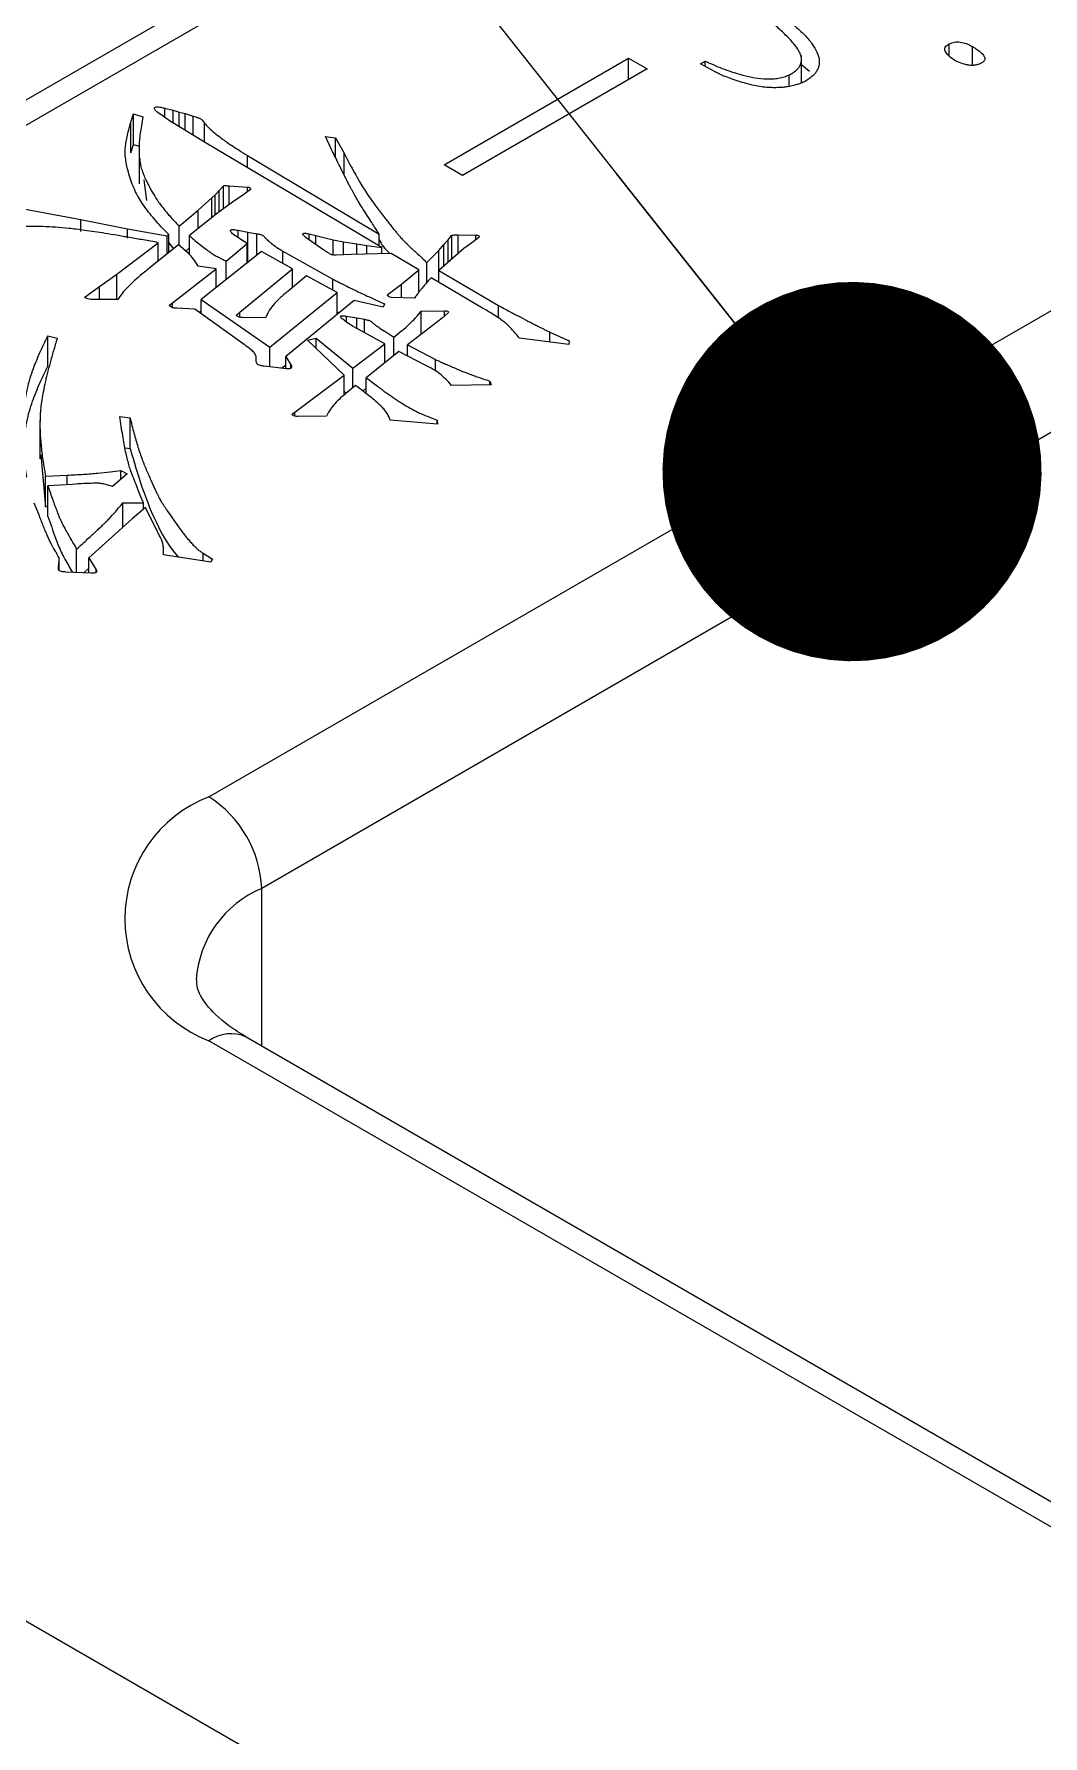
# Model space of a CAD drawing. Header units: millimetres. Extents: x 2 to 292, y 3 to 207.
# Drawn here: x 239.95 to 242.654, y 172.615 to 177.174 of the extents above; entities that cross this region are included whole.
import ezdxf

# ---------------------------------------------------------------- set-up
doc = ezdxf.new("R2010")
doc.units = ezdxf.units.MM
doc.layers.add('图框', color=7, linetype='Continuous')

# ---------------------------------------------------------------- blocks, each defined once
blk = doc.blocks.new('_DOT')
at = {"color": 0, "linetype": 'ByBlock', "lineweight": -2}
blk.add_line((-0.5, 0), (-1, 0), dxfattribs=at)
at = {"color": 0, "linetype": 'ByBlock', "const_width": 0.5}
blk.add_lwpolyline([(-0.25, 0, 1), (0.25, 0, 1)], format="xyb", close=True, dxfattribs=at)

msp = doc.modelspace()

# ---------------------------------------------------------------- linework, layer by layer
at = {"color": 7, "linetype": 'Continuous', "lineweight": 25}
for p, q in [((245.69316028, 180.32462782), (237.69072156, 175.70491828)), ((245.79315157, 180.31472654), (237.79071285, 175.695017)), ((240.41913995, 175.13053502), (245.43959826, 178.02878391)), ((245.5810199, 177.78383475), (240.56056159, 174.88558586)), ((242.40284028, 177.11563254), (242.40284028, 177.14699373)), ((242.46481747, 177.08974062), (242.46481747, 177.14031019)), ((241.04936994, 176.82350758), (241.54349106, 177.10875763)), ((241.54349106, 177.10875763), (241.593041, 177.08015306)), ((241.54349106, 177.05155044), (241.54349106, 177.10875763)), ((241.73623714, 177.09381612), (241.74883706, 177.1010899)), ((241.77505816, 177.07258476), (241.73623714, 177.09381612)), ((241.74883706, 177.08692521), (241.74883706, 177.1010899)), ((242.0066481, 177.04245156), (242.0066481, 177.11602604)), ((242.00664876, 177.09208757), (242.02857089, 177.07423691)), ((241.593041, 177.08015306), (241.09891988, 176.79490301)), ((241.97393217, 177.03624906), (241.97393217, 177.06393508)), ((240.20977324, 176.93723374), (240.21675427, 176.95974309)), ((240.21675427, 176.95974309), (240.2419542, 176.95187954)), ((240.21675427, 176.87808914), (240.21675427, 176.95974309)), ((240.2419542, 176.95187954), (240.23735749, 176.92268582)), ((240.29609999, 176.95384533), (240.28213839, 176.9630847)), ((240.31329762, 176.94116507), (240.29609999, 176.95384533)), ((240.3005266, 176.97507712), (240.32368359, 176.969769)), ((240.3005266, 176.95058139), (240.3005266, 176.97507712)), ((240.32368359, 176.969769), (240.33968872, 176.96446114)), ((240.32368359, 176.93516946), (240.32368359, 176.969769)), ((240.33968872, 176.96446114), (240.35586376, 176.96043142)), ((240.33968872, 176.9256605), (240.33968872, 176.96446114)), ((240.35586376, 176.96043142), (240.37646626, 176.95384571)), ((240.35586376, 176.91577856), (240.35586376, 176.96043142)), ((240.20977324, 176.85557979), (240.20977324, 176.93723374)), ((240.33168629, 176.93054952), (240.31329762, 176.94116507)), ((240.40762569, 176.88415498), (240.33168629, 176.93054952)), ((240.40745565, 176.88425911), (240.40745565, 176.93457985)), ((240.20977324, 176.85557979), (240.21675427, 176.87808914)), ((240.21675427, 176.87808914), (240.23173023, 176.87341587)), ((240.2317301, 176.87472208), (240.2317301, 176.77265428)), ((240.88216608, 176.60214852), (240.40762569, 176.88415498)), ((240.73164816, 176.89880071), (240.75804025, 176.89536018)), ((240.74765349, 176.86420105), (240.73164816, 176.89880071)), ((240.75804025, 176.89536018), (240.78102602, 176.85437177)), ((240.75804025, 176.84314223), (240.75804025, 176.89536018)), ((240.52238669, 176.84837607), (240.87518505, 176.63802593)), ((240.52238669, 176.81595572), (240.52238669, 176.84837607)), ((240.78102602, 176.79692944), (240.78102602, 176.85437177)), ((241.09891988, 176.79490301), (241.04936994, 176.82350758)), ((240.24465647, 176.78340618), (240.25174531, 176.72742316)), ((240.44661883, 176.75411077), (240.45802502, 176.76738154)), ((240.45802502, 176.70519818), (240.45802502, 176.76738154)), ((240.47300974, 176.76679117), (240.52238721, 176.76344952)), ((240.47300974, 176.71620031), (240.47300974, 176.76679117)), ((240.39025842, 176.70172061), (240.42703589, 176.73494448)), ((240.42703589, 176.73494448), (240.43623128, 176.7428076)), ((240.42703589, 176.6816488), (240.42703589, 176.73494448)), ((240.43623128, 176.7428076), (240.44661883, 176.75411077)), ((240.43623128, 176.6889793), (240.43623128, 176.7428076)), ((240.48220322, 176.72295256), (240.4396378, 176.69169394)), ((240.44661883, 176.69682023), (240.44661883, 176.75411077)), ((240.51217049, 176.74418416), (240.48220322, 176.72295256)), ((240.53038965, 176.75745367), (240.51217049, 176.74418416)), ((240.52238721, 176.75162493), (240.52238721, 176.76344952)), ((239.86957507, 176.71567854), (240.07543134, 176.67645872)), ((240.07543134, 176.67645872), (240.20057982, 176.65198294)), ((240.339688, 176.65915956), (240.39025842, 176.70172061)), ((240.4396378, 176.69169394), (240.36727193, 176.6339959)), ((240.39025842, 176.65232368), (240.39025842, 176.70172061)), ((240.20057982, 176.65198294), (240.30750717, 176.63271822)), ((240.20057982, 176.62679276), (240.20057982, 176.65198294)), ((240.30750717, 176.63271822), (240.31210447, 176.63537219)), ((240.30750717, 176.58498853), (240.30750717, 176.63271822)), ((240.31210447, 176.5886673), (240.31210447, 176.63537219)), ((240.339688, 176.60693066), (240.339688, 176.65915956)), ((240.36727193, 176.58293538), (240.36727193, 176.6339959)), ((240.50178596, 176.62534521), (240.48458715, 176.63665009)), ((240.49701837, 176.64795299), (240.52357957, 176.64323539)), ((240.49701837, 176.62847906), (240.49701837, 176.64795299)), ((240.52357957, 176.64323539), (240.54775764, 176.6387138)), ((240.54775764, 176.58147772), (240.54775764, 176.6387138)), ((240.68788965, 176.6386153), (240.70508669, 176.63399552)), ((240.68788965, 176.62200558), (240.68788965, 176.6386153)), ((240.70508669, 176.63399552), (240.75225039, 176.6226922)), ((240.70508669, 176.61003942), (240.70508669, 176.63399552)), ((240.87518505, 176.60629728), (240.87518505, 176.63802593)), ((241.06026852, 176.62278983), (241.0696319, 176.63468423)), ((241.0696319, 176.57003759), (241.0696319, 176.63468423)), ((241.08683012, 176.63537169), (241.13399403, 176.63468404)), ((241.08683012, 176.58546647), (241.08683012, 176.63537169)), ((241.14199646, 176.6286882), (241.12003183, 176.61207642)), ((241.13399403, 176.62263588), (241.13399403, 176.63468404)), ((240.17197436, 176.53049144), (240.2833291, 176.61482866)), ((240.33730473, 176.60883247), (240.25353273, 176.54179556)), ((240.2833291, 176.5656404), (240.2833291, 176.61482866)), ((240.31210539, 176.61436831), (240.32413397, 176.59829283)), ((240.34888378, 176.59959237), (240.33730473, 176.60883247)), ((240.36369682, 176.58691265), (240.34888378, 176.59959237)), ((240.35733581, 176.5923577), (240.36727338, 176.60071984)), ((240.56035744, 176.59153262), (240.39826066, 176.46217762)), ((240.46483635, 176.56568139), (240.52119551, 176.61276426)), ((240.52119551, 176.61276426), (240.50178596, 176.62534521)), ((240.52119551, 176.56028107), (240.52119551, 176.61276426)), ((240.64310777, 176.54513809), (240.56035744, 176.59153262)), ((240.61671594, 176.59222103), (240.75105981, 176.51722162)), ((240.61671594, 176.55993482), (240.61671594, 176.59222103)), ((240.72688142, 176.59487427), (240.6820994, 176.62603423)), ((240.75225039, 176.6226922), (240.7798357, 176.61738332)), ((240.75225039, 176.58146234), (240.75225039, 176.6226922)), ((240.80060784, 176.58298074), (240.76025441, 176.58091631)), ((240.7798357, 176.61738332), (240.81559065, 176.61148655)), ((240.7798357, 176.58191777), (240.7798357, 176.61738332)), ((240.90736654, 176.58622446), (240.80060784, 176.58298074)), ((240.81559065, 176.61148655), (240.84198321, 176.60686623)), ((240.84198321, 176.60686623), (240.88216608, 176.60214852)), ((240.84198321, 176.5842379), (240.84198321, 176.60686623)), ((240.88216608, 176.5854594), (240.88216608, 176.60214852)), ((240.98109237, 176.54248393), (240.90736654, 176.58622446)), ((241.0028871, 176.56174945), (241.03506898, 176.59349795)), ((241.03506898, 176.59349795), (241.04886016, 176.60952023)), ((241.03506898, 176.54041916), (241.03506898, 176.59349795)), ((241.04886016, 176.60952023), (241.06026852, 176.62278983)), ((241.06026852, 176.56201242), (241.06026852, 176.62278983)), ((241.10164408, 176.59890423), (241.07303822, 176.57295491)), ((241.12003183, 176.61207642), (241.10164408, 176.59890423)), ((240.32129959, 176.45352746), (240.43844557, 176.54513733)), ((240.43844557, 176.54513733), (240.39025869, 176.55172346)), ((240.43844557, 176.49424411), (240.43844557, 176.54513733)), ((240.46483635, 176.51530559), (240.46483635, 176.56568139)), ((240.50178544, 176.42895353), (240.64310777, 176.54513809)), ((240.52119498, 176.56200534), (240.52296357, 176.56169056)), ((240.64310777, 176.49487118), (240.64310777, 176.54513809)), ((240.93512037, 176.50395218), (240.98109237, 176.54248393)), ((240.98109237, 176.4805202), (240.98109237, 176.54248393)), ((241.0028871, 176.50737574), (241.0028871, 176.56174945)), ((241.07303822, 176.57295491), (241.035068, 176.54041961)), ((241.035068, 176.54041961), (241.19478012, 176.44684363)), ((241.035068, 176.50836519), (241.035068, 176.54041961)), ((240.08786163, 176.4701386), (240.12583068, 176.49736665)), ((240.12583068, 176.49736665), (240.17197436, 176.53049144)), ((240.17197436, 176.46220765), (240.17197436, 176.53049144)), ((240.68090796, 176.52587215), (240.63153056, 176.4853745)), ((240.64310909, 176.49583278), (240.64380754, 176.4954428)), ((240.76263729, 176.48144294), (240.68090796, 176.52587215)), ((240.75105981, 176.48773665), (240.75105981, 176.51722162)), ((240.89936311, 176.47682335), (240.93512037, 176.50395218)), ((240.93512037, 176.46727171), (240.93512037, 176.50395218)), ((241.15221332, 176.43956957), (241.01429526, 176.52056403)), ((241.03285838, 176.50966274), (241.03506898, 176.511844)), ((240.08786163, 176.4671661), (240.08786163, 176.4701386)), ((240.17520966, 176.46217678), (240.10284392, 176.46286557)), ((240.31448972, 176.44821908), (240.32129959, 176.45352746)), ((240.31448972, 176.44611746), (240.31448972, 176.44821908)), ((240.39826066, 176.46217762), (240.58215118, 176.33478832)), ((240.39826066, 176.42410854), (240.39826066, 176.46217762)), ((240.58215118, 176.33478832), (240.76263729, 176.48144294)), ((240.80861015, 176.4602113), (240.6247195, 176.31021415)), ((240.76263729, 176.42271209), (240.76263729, 176.48144294)), ((240.88557187, 176.44232174), (240.80861015, 176.4602113)), ((240.8891483, 176.45087297), (240.88557187, 176.44232174)), ((240.9707066, 176.46610891), (240.90753763, 176.46817259)), ((241.19478012, 176.41283785), (241.19478012, 176.44684363)), ((240.38106422, 176.43632578), (240.33287746, 176.43898012)), ((240.51097938, 176.34402766), (240.38106422, 176.43632578)), ((240.3929333, 176.42789342), (240.39826132, 176.43205924)), ((240.49480368, 176.4223683), (240.50178544, 176.42895353)), ((240.49480368, 176.41802363), (240.49480368, 176.4223683)), ((240.50178544, 176.41508968), (240.50178544, 176.42895353)), ((240.57074479, 176.41312798), (240.50859624, 176.41440603)), ((240.76263676, 176.4298446), (240.76808108, 176.427153)), ((240.78783794, 176.4177478), (240.81559098, 176.41371823)), ((240.78783794, 176.40212819), (240.78783794, 176.4177478)), ((240.81559098, 176.41371823), (240.83619434, 176.40968774)), ((240.81559098, 176.38469835), (240.81559098, 176.41371823)), ((240.83619434, 176.37348971), (240.83619434, 176.40968774)), ((241.04426319, 176.41302982), (240.9511259, 176.34078352)), ((240.98790429, 176.43101754), (241.05005153, 176.4322959)), ((240.98790429, 176.36931206), (240.98790429, 176.43101754)), ((241.05907609, 176.42571007), (241.04426319, 176.41302982)), ((241.05005153, 176.41798581), (241.05005153, 176.4322959)), ((239.98740251, 176.36555362), (240.01260185, 176.35886978)), ((239.98740251, 176.28389968), (239.98740251, 176.36555362)), ((240.6834614, 176.35336599), (240.7062776, 176.35867377)), ((240.78102741, 176.25988699), (240.6834614, 176.35336599)), ((240.7062776, 176.35867377), (240.80503452, 176.27905499)), ((240.7062776, 176.33150547), (240.7062776, 176.35867377)), ((240.89016825, 176.3441262), (240.80741897, 176.38914421)), ((240.91434645, 176.31245495), (240.91434645, 176.36201584)), ((241.38326873, 176.34215981), (241.25113922, 176.35867365)), ((241.33269877, 176.37528501), (241.38445958, 176.35208813)), ((240.58215118, 176.28202436), (240.58215118, 176.33478832)), ((240.6247195, 176.31021415), (240.63851192, 176.28770438)), ((240.6247195, 176.27733295), (240.6247195, 176.31021415)), ((240.80503452, 176.27905499), (240.89016825, 176.3441262)), ((240.92813966, 176.32358198), (240.84079072, 176.25310544)), ((240.89016825, 176.29294643), (240.89016825, 176.3441262)), ((240.99829085, 176.28701627), (240.92813966, 176.32358198)), ((240.9511259, 176.34078352), (241.0258732, 176.30156453)), ((240.9511259, 176.3116006), (240.9511259, 176.34078352)), ((241.38445958, 176.35208813), (241.38326873, 176.34215981)), ((240.62693379, 176.2770886), (240.5671689, 176.28367458)), ((240.61346049, 176.27857381), (240.62471884, 176.28772274)), ((240.63851192, 176.27819464), (240.63851192, 176.28770438)), ((240.80503452, 176.22676374), (240.80503452, 176.27905499)), ((241.0258732, 176.27103499), (241.0258732, 176.30156453)), ((240.64889691, 176.16100387), (240.78102741, 176.25988699)), ((240.78102728, 176.21675602), (240.78709445, 176.21186437)), ((240.78102741, 176.20622508), (240.78102741, 176.25988699)), ((240.81201522, 176.23256184), (240.78562326, 176.2106424)), ((240.83132006, 176.21749263), (240.84079045, 176.22473106)), ((240.84079072, 176.21009975), (240.84079072, 176.25310544)), ((241.17536979, 176.2339379), (241.0694616, 176.23256229)), ((241.17179349, 176.24386603), (241.17536979, 176.2339379)), ((241.17179349, 176.2338918), (241.17179349, 176.24386603)), ((239.96638059, 176.13837707), (239.96638059, 176.03630926)), ((240.18048697, 176.14930658), (240.20790113, 176.14527603)), ((240.20790113, 176.06362208), (240.20790113, 176.14527603)), ((240.64310869, 176.15628528), (240.64889691, 176.16100387)), ((240.64310869, 176.15331279), (240.64310869, 176.15628528)), ((240.64889691, 176.15063785), (240.64889691, 176.16100387)), ((240.73386205, 176.15028932), (240.65809308, 176.14901104)), ((241.03149243, 176.12846812), (240.90515304, 176.13908367)), ((241.0304705, 176.13967377), (241.03149243, 176.12846812)), ((241.0304705, 176.12855428), (241.0304705, 176.13967377)), ((239.96913396, 176.04659717), (239.98144282, 175.90772751)), ((240.19427268, 176.06562558), (240.20790113, 176.06362208)), ((239.98144282, 175.98938145), (240.03916306, 175.99203603)), ((239.98144282, 175.90772751), (239.98144282, 175.98938145)), ((240.1998977, 175.99596744), (240.16090673, 175.96146575)), ((240.18270008, 176.00471582), (240.1998977, 175.99596744)), ((240.18270008, 175.9807509), (240.18270008, 176.00471582)), ((240.05397623, 175.96756078), (239.98740238, 175.96352992)), ((239.98740238, 175.88187597), (239.98740238, 175.96352992)), ((239.96322418, 175.88725351), (239.95045369, 175.91703692)), ((239.98144282, 175.90772751), (239.98740146, 175.90800192)), ((240.18832049, 175.91772457), (240.24348703, 175.91772487)), ((240.18832049, 175.85234544), (240.18832049, 175.91772457)), ((240.24927695, 175.90514278), (240.2138603, 175.87526167)), ((240.24348703, 175.90025886), (240.24348703, 175.91772487)), ((240.27703026, 175.84941029), (240.24927695, 175.90514278)), ((240.2138603, 175.87526167), (240.09773717, 175.77106956)), ((240.01806329, 175.73577898), (240.01806329, 175.76694335)), ((240.06436305, 175.73121807), (240.06436305, 175.79426774)), ((240.09773717, 175.77106956), (240.1171475, 175.73863265)), ((240.09773717, 175.72957171), (240.09773717, 175.77106956)), ((240.42414265, 175.75917618), (240.2976315, 175.77913053)), ((240.40337031, 175.78296309), (240.42873902, 175.76713861)), ((240.40337031, 175.76245219), (240.40337031, 175.78296309)), ((240.42873902, 175.76713861), (240.42414265, 175.75917618)), ((240.10335442, 175.72929538), (240.03558808, 175.73263692)), ((240.08382976, 175.73025801), (240.09773651, 175.74286283)), ((240.1171475, 175.73187548), (240.1171475, 175.73863265)), ((243.27684879, 172.89531415), (240.51913308, 174.48730955)), ((243.17685698, 172.88541257), (240.41914126, 174.47740797)), ((237.79071259, 174.15784922), (278.60290738, 150.59747066))]:
    msp.add_line(p, q, dxfattribs=at)
at = {"color": 8, "linetype": 'Continuous', "lineweight": 25}
for p, q in [((240.37646626, 176.90319158), (240.37646626, 176.95384571)), ((240.07543134, 176.64488826), (240.07543134, 176.67645872)), ((240.52357957, 176.56218313), (240.52357957, 176.64323539)), ((240.81559065, 176.58343642), (240.81559065, 176.61148655)), ((241.04886016, 176.5522373), (241.04886016, 176.60952023)), ((240.12583068, 176.46264696), (240.12583068, 176.49736665)), ((240.32129959, 176.4411231), (240.32129959, 176.45352746)), ((240.89936311, 176.47122087), (240.89936311, 176.47682335)), ((241.33269877, 176.34848022), (241.33269877, 176.37528501)), ((240.03916306, 175.96666425), (240.03916306, 175.99203603)), ((240.56056159, 174.46339328), (240.56056159, 174.88558586))]:
    msp.add_line(p, q, dxfattribs=at)
at = {"color": 7, "linetype": 'Continuous', "lineweight": 25}
for centre, radius, start, end in [((240.54308303, 174.80397174), 0.3492928, 110.78364255, 249.21658853), ((240.2535206, 174.87161498), 0.30735868, 2.60525599, 57.39480577)]:
    msp.add_arc(centre, radius, start, end, dxfattribs=at)
at = {"color": 8, "linetype": 'Continuous', "lineweight": 25}
for centre, radius, start, end in [((240.67133355, 174.6206444), 0.28716616, 112.68979385, 176.11464448), ((240.47772528, 174.39563111), 0.10059593, 65.69304332, 125.61738519)]:
    msp.add_arc(centre, radius, start, end, dxfattribs=at)
at = {"color": 7, "linetype": 'Continuous', "lineweight": 25}
for points, knots in [([(241.97393242, 177.063935), (241.97720739, 177.06571877), (241.98360879, 177.0692054), (241.99140159, 177.07519913), (241.99787239, 177.08141844), (242.00399298, 177.09023179), (242.00733026, 177.10204888), (242.00631144, 177.11428978), (242.00183715, 177.1246), (241.99644341, 177.13345739), (241.98947996, 177.14343503), (241.97719815, 177.15809094), (241.95874901, 177.17690489), (241.9377807, 177.19583019), (241.91777208, 177.21126232), (241.89946879, 177.2239244), (241.87808947, 177.23755356), (241.85482105, 177.25171646), (241.83173257, 177.26526096), (241.81077453, 177.27701273), (241.79381379, 177.28682329), (241.78326012, 177.29238863), (241.77863368, 177.29482832)], [0, 0, 0, 0, 0.02759259801, 0.05393380549, 0.07938914265, 0.10455673126, 0.15444863153, 0.20539267584, 0.2337018584, 0.26719628529, 0.3051744823, 0.3480302257, 0.4402119427, 0.53491773128, 0.58669137989, 0.64508500517, 0.71021608902, 0.78218092739, 0.85264232011, 0.91226407683, 0.96153903684, 1, 1, 1, 1]), ([(241.90514368, 177.25639525), (241.91975503, 177.24678429), (241.94818607, 177.22808311), (241.97954673, 177.2034715), (242.00120323, 177.18430428), (242.01514417, 177.17105231), (242.02652746, 177.15860209), (242.03836823, 177.143706), (242.04821207, 177.126386), (242.05434989, 177.10964077), (242.05469358, 177.09714689), (242.05362475, 177.08826648), (242.05044797, 177.07960485), (242.04580134, 177.07114812), (242.03909658, 177.06316093), (242.03063566, 177.05569656), (242.02047467, 177.04880002), (242.01250733, 177.04481003), (242.00849707, 177.04280173)], [0, 0, 0, 0, 0.1551765545, 0.3019453796, 0.3703418118, 0.4329593979, 0.4900699511, 0.5411567568, 0.6317145009, 0.7109744847, 0.7475746902, 0.7830823671, 0.8188076802, 0.8547801081, 0.8905364039, 0.9261686072, 0.9628379023, 1, 1, 1, 1]), ([(242.41203502, 177.10590667), (242.40755842, 177.10954845), (242.39911837, 177.11641456), (242.39245854, 177.12595169), (242.39005991, 177.13328741), (242.39151379, 177.13846964), (242.39582983, 177.14322095), (242.40041847, 177.1456903), (242.40284048, 177.14699369)], [0, 0, 0, 0, 0.2883429716, 0.543634669, 0.6594485304, 0.7668750289, 0.8769503441, 1, 1, 1, 1]), ([(242.40284048, 177.14699369), (242.40497275, 177.14807345), (242.40903907, 177.1501326), (242.41630651, 177.15212869), (242.42419337, 177.15270283), (242.43539784, 177.15177358), (242.45008952, 177.14808175), (242.45967058, 177.14302608), (242.46481846, 177.14030968)], [0, 0, 0, 0, 0.1199362761, 0.2287234113, 0.335629669, 0.4520845243, 0.7056064031, 1, 1, 1, 1]), ([(242.46481846, 177.14030968), (242.4674978, 177.1385795), (242.47388692, 177.13445373), (242.48385733, 177.12763154), (242.49290858, 177.11939303), (242.49764296, 177.11184668), (242.49852396, 177.1057502), (242.4960525, 177.10140012), (242.49137562, 177.09732652), (242.48466107, 177.09377935), (242.47676551, 177.09072547), (242.46763441, 177.08935253), (242.45814056, 177.08945245), (242.44516466, 177.09184993), (242.42884411, 177.0969199), (242.41778546, 177.10283227), (242.41203502, 177.10590667)], [0, 0, 0, 0, 0.0677684804, 0.1616002604, 0.260373892, 0.3511316322, 0.3932686003, 0.4362443043, 0.4818846104, 0.5346664768, 0.58881775, 0.6403360375, 0.6910486027, 0.7467659384, 0.8683195853, 1, 1, 1, 1]), ([(241.74883657, 177.10109025), (241.75639945, 177.09765102), (241.77124972, 177.09089784), (241.79455475, 177.08119616), (241.82041814, 177.07195829), (241.84943573, 177.06329142), (241.88096215, 177.05603973), (241.90852123, 177.05308568), (241.93003136, 177.05324255), (241.94555868, 177.05500021), (241.96043935, 177.0586122), (241.96937422, 177.06213686), (241.97393242, 177.063935)], [0, 0, 0, 0, 0.1149111154, 0.2256363159, 0.3427587183, 0.4775865144, 0.6152338784, 0.7465438212, 0.8088839132, 0.8710618337, 0.9342210705, 1, 1, 1, 1]), ([(242.00849707, 177.04280173), (242.00398976, 177.04132382), (241.9938033, 177.03798375), (241.97956745, 177.03427753), (241.96558666, 177.03153117), (241.95260444, 177.03036729), (241.93802442, 177.02976593), (241.92168719, 177.03006575), (241.90374188, 177.03157608), (241.8841951, 177.0344847), (241.86369177, 177.03954056), (241.8423506, 177.04551524), (241.82182314, 177.0522744), (241.80342664, 177.05910341), (241.78794213, 177.06574251), (241.77914298, 177.07041549), (241.77505803, 177.0725849)], [0, 0, 0, 0, 0.0603415774, 0.1363712939, 0.1815163475, 0.2318231891, 0.2887990185, 0.3516161136, 0.4217154759, 0.4996235931, 0.5859011992, 0.6807816637, 0.7757909418, 0.8608499701, 0.9354003114, 1, 1, 1, 1]), ([(240.28213789, 176.96308505), (240.28028748, 176.96459347), (240.27699548, 176.96727704), (240.27380594, 176.97119503), (240.27251234, 176.97446699), (240.27384543, 176.97719114), (240.27796583, 176.97878605), (240.28393622, 176.97855698), (240.29160803, 176.97740586), (240.29726952, 176.97592753), (240.30052696, 176.97507695)], [0, 0, 0, 0, 0.1751858894, 0.3116668357, 0.4093698469, 0.4880852054, 0.5640465461, 0.6605531487, 0.8046930931, 1, 1, 1, 1]), ([(240.37646701, 176.95384538), (240.37885268, 176.95306214), (240.38318375, 176.9516402), (240.38886033, 176.94972789), (240.39292732, 176.94827311), (240.3961834, 176.94737838), (240.39841119, 176.94562183), (240.40106909, 176.94313593), (240.40407088, 176.93926153), (240.40622267, 176.93628547), (240.407456, 176.9345797)], [0, 0, 0, 0, 0.1732791081, 0.3145794041, 0.4141077818, 0.4767690223, 0.5377700672, 0.6471269775, 0.7977458546, 1, 1, 1, 1]), ([(240.31210526, 176.63537184), (240.30519422, 176.64266463), (240.29193582, 176.6566554), (240.27352121, 176.67703669), (240.25790931, 176.69611603), (240.24416745, 176.71418067), (240.23238969, 176.73230233), (240.2222332, 176.75137268), (240.21338984, 176.7718503), (240.20623566, 176.79316579), (240.20029136, 176.81403582), (240.19655554, 176.83339671), (240.19448422, 176.85058422), (240.19461026, 176.86632202), (240.19689903, 176.88187585), (240.1996083, 176.89867903), (240.20422169, 176.9173423), (240.20786325, 176.93038951), (240.20977349, 176.93723365)], [0, 0, 0, 0, 0.07912464998, 0.15179578844, 0.21875656936, 0.27993666482, 0.33954333801, 0.40287316663, 0.46973801308, 0.54031934253, 0.60948504625, 0.67099492174, 0.72567943599, 0.77339617478, 0.8206129477, 0.87420517055, 0.93401220835, 1, 1, 1, 1]), ([(240.23735709, 176.92268609), (240.23625877, 176.91613679), (240.23411403, 176.90334776), (240.23226499, 176.88462567), (240.23155915, 176.86679157), (240.23194794, 176.84986395), (240.23394392, 176.83376908), (240.2366602, 176.81856146), (240.240923, 176.80425023), (240.24821908, 176.7867992), (240.25820926, 176.76677466), (240.27033578, 176.74471562), (240.28273527, 176.72525311), (240.29539272, 176.70828004), (240.30785436, 176.69351476), (240.31908573, 176.6804886), (240.3293094, 176.66913857), (240.33640115, 176.66232009), (240.33968887, 176.65915906)], [0, 0, 0, 0, 0.071679684, 0.1399711895, 0.204239072, 0.2660016863, 0.3243177989, 0.379977707, 0.4324999457, 0.4823716472, 0.5754830381, 0.6594700866, 0.7344630653, 0.8013005711, 0.8606926735, 0.9133723642, 0.9598397115, 1, 1, 1, 1]), ([(240.407456, 176.9345797), (240.41046123, 176.93110072), (240.41724285, 176.92325002), (240.43066808, 176.91186325), (240.44461886, 176.90038905), (240.45695921, 176.89109494), (240.4684742, 176.8827425), (240.48202505, 176.8739008), (240.50045588, 176.86206507), (240.51453267, 176.85327857), (240.52238769, 176.84837559)], [0, 0, 0, 0, 0.10673271881, 0.24085437714, 0.37777010046, 0.49213074488, 0.56258481266, 0.67109552799, 0.81646725294, 1, 1, 1, 1]), ([(240.87518543, 176.63802579), (240.87337003, 176.64077819), (240.86904902, 176.64732948), (240.86149647, 176.65873907), (240.85224151, 176.67338811), (240.84128607, 176.6903683), (240.82998761, 176.70813597), (240.8196352, 176.72519253), (240.81033806, 176.74061783), (240.80368199, 176.75296629), (240.79802001, 176.76312836), (240.79336594, 176.77236549), (240.78767012, 176.78332827), (240.78119622, 176.79606413), (240.77415415, 176.81064853), (240.76585506, 176.82692581), (240.75711403, 176.84500718), (240.75089896, 176.85761691), (240.74765382, 176.86420098)], [0, 0, 0, 0, 0.0371256837, 0.0883665315, 0.1539648906, 0.2336783979, 0.3167781561, 0.3925418803, 0.4615047245, 0.522634151, 0.5555514373, 0.5960608844, 0.6438889888, 0.6998281308, 0.7633684745, 0.8347381434, 0.9137099136, 1, 1, 1, 1]), ([(240.78102657, 176.85437155), (240.78592718, 176.84502701), (240.79517599, 176.82739127), (240.80881445, 176.80255626), (240.82126376, 176.78092343), (240.83251693, 176.76152462), (240.84444966, 176.74292812), (240.8581876, 176.7234199), (240.87405428, 176.70218869), (240.88822871, 176.68363768), (240.90010385, 176.66885804), (240.9082735, 176.65863456), (240.91552528, 176.64954004), (240.92195091, 176.64166321), (240.92775673, 176.63499862), (240.93235604, 176.62938174), (240.93621934, 176.62493892), (240.9397595, 176.62137635), (240.94332954, 176.61775105), (240.94802103, 176.61334635), (240.95372246, 176.60762891), (240.96084446, 176.60074916), (240.96969586, 176.59276936), (240.97966443, 176.58350926), (240.99062352, 176.57292552), (240.99865675, 176.56560476), (241.00288731, 176.56174941)], [0, 0, 0, 0, 0.0913381898, 0.1723804611, 0.243721595, 0.304595203, 0.3637545986, 0.4292124971, 0.5015787825, 0.5800697723, 0.6188831581, 0.6539928896, 0.6853989798, 0.7125464511, 0.7354393002, 0.7551807918, 0.7706714915, 0.7819254559, 0.7935974374, 0.8096832335, 0.830290947, 0.8553132964, 0.8846530008, 0.9189313424, 0.9573065299, 1, 1, 1, 1]), ([(240.45802595, 176.76738109), (240.45950276, 176.76747235), (240.46451995, 176.76778241), (240.46949734, 176.76720135), (240.47300963, 176.76679132)], [0, 0, 0, 0, 0.2943511883, 1, 1, 1, 1]), ([(240.52238769, 176.76344932), (240.52351521, 176.76349662), (240.52615359, 176.76360732), (240.52897857, 176.76174886), (240.53093896, 176.75965877), (240.53056454, 176.75815361), (240.53039035, 176.75745336)], [0, 0, 0, 0, 0.2120836635, 0.4962741987, 0.7656504811, 1, 1, 1, 1]), ([(240.28332977, 176.61482833), (240.2700622, 176.61727798), (240.24448122, 176.6220011), (240.20729221, 176.62842365), (240.17306706, 176.63436783), (240.14165147, 176.63945706), (240.11320384, 176.64395295), (240.08751668, 176.64756055), (240.0647071, 176.65053989), (240.03848256, 176.65354068), (240.0085165, 176.65611248), (239.97464612, 176.65809018), (239.94290161, 176.65854595), (239.91756189, 176.65805743), (239.89752615, 176.65651945), (239.88181914, 176.65428807), (239.86517811, 176.65111589), (239.84763843, 176.64704365), (239.82905593, 176.64214403), (239.80984718, 176.63593303), (239.78934962, 176.62912811), (239.7756629, 176.62403833), (239.76860605, 176.62141405)], [0, 0, 0, 0, 0.0775518776, 0.1495263779, 0.2161134198, 0.2765335656, 0.3311868064, 0.3803134394, 0.4237048191, 0.4613836943, 0.5291332544, 0.5923020043, 0.6507822196, 0.7058232383, 0.7332619899, 0.7631530737, 0.7957295756, 0.8307607435, 0.8683679984, 0.9093742167, 0.9532734898, 1, 1, 1, 1]), ([(240.36727247, 176.63399572), (240.3719968, 176.62953428), (240.38152004, 176.62054095), (240.39712555, 176.6081522), (240.41143456, 176.59725811), (240.42307823, 176.58871476), (240.43157049, 176.58279829), (240.43773234, 176.57937172), (240.4429195, 176.57709022), (240.44831354, 176.57429619), (240.45576495, 176.57033671), (240.46159208, 176.56734629), (240.46483671, 176.56568118)], [0, 0, 0, 0, 0.1761633729, 0.3551081736, 0.5158909982, 0.6369574899, 0.7215182162, 0.7746376455, 0.8029205263, 0.8483162638, 0.9155402763, 1, 1, 1, 1]), ([(240.48458794, 176.63664967), (240.48311106, 176.63804017), (240.48046443, 176.640532), (240.4777512, 176.64399991), (240.47632361, 176.6466543), (240.47686638, 176.64888722), (240.48005964, 176.6500856), (240.48449656, 176.65010358), (240.49023012, 176.64926122), (240.49453188, 176.64843242), (240.49701759, 176.64795351)], [0, 0, 0, 0, 0.1936517851, 0.347031355, 0.4509184624, 0.5227079933, 0.5951281911, 0.6888920891, 0.8202308118, 1, 1, 1, 1]), ([(240.5477578, 176.63871385), (240.55115721, 176.63813332), (240.55674004, 176.63717993), (240.56396453, 176.63463274), (240.56763583, 176.63009159), (240.57302781, 176.62432255), (240.58141915, 176.61639396), (240.5931238, 176.60779553), (240.60487011, 176.59930742), (240.61314616, 176.59435663), (240.61671682, 176.59222064)], [0, 0, 0, 0, 0.0984815543, 0.1617358987, 0.2259216454, 0.3328542174, 0.4790410413, 0.669947392, 0.8576006437, 1, 1, 1, 1]), ([(240.68210018, 176.62603388), (240.68022579, 176.62745429), (240.67694517, 176.62994031), (240.67332089, 176.63347936), (240.670898, 176.63615988), (240.67063085, 176.6383625), (240.67240911, 176.64006021), (240.67653111, 176.64013307), (240.68167712, 176.63987508), (240.68562688, 176.63907427), (240.68788933, 176.63861555)], [0, 0, 0, 0, 0.2146951126, 0.3757647946, 0.4959774778, 0.5749009708, 0.631813511, 0.7122999973, 0.8352029084, 1, 1, 1, 1]), ([(241.06963283, 176.63468378), (241.07144003, 176.63499082), (241.07702804, 176.6359402), (241.0828744, 176.6356012), (241.08683001, 176.63537184)], [0, 0, 0, 0, 0.32340591, 1, 1, 1, 1]), ([(241.13399458, 176.63468378), (241.1356092, 176.63480663), (241.13855138, 176.63503048), (241.14244176, 176.63358375), (241.14340377, 176.63107499), (241.14248996, 176.62952408), (241.14199723, 176.62868783)], [0, 0, 0, 0, 0.27858322185, 0.50763562901, 0.73451687429, 1, 1, 1, 1]), ([(240.39025881, 176.55172339), (240.38647018, 176.55826834), (240.37941508, 176.5704562), (240.36867118, 176.58170474), (240.36369682, 176.58691275)], [0, 0, 0, 0, 0.5370056764, 1, 1, 1, 1]), ([(240.76025373, 176.5809168), (240.75762484, 176.5809465), (240.75308206, 176.58099782), (240.74753413, 176.58221275), (240.74378079, 176.58432267), (240.73941139, 176.58677676), (240.73384381, 176.5905688), (240.72940247, 176.5933153), (240.72688098, 176.59487459)], [0, 0, 0, 0, 0.1828567011, 0.3159807452, 0.4001757833, 0.5457906195, 0.7421303632, 1, 1, 1, 1]), ([(240.87518577, 176.62248421), (240.87866749, 176.61622841), (240.88575628, 176.60349156), (240.89754279, 176.59197075), (240.90354026, 176.58610847)], [0, 0, 0, 0, 0.49115731692, 1, 1, 1, 1]), ([(240.25353266, 176.54179566), (240.24412543, 176.5341558), (240.22649302, 176.51983607), (240.20403439, 176.49883576), (240.18675683, 176.48000811), (240.17882534, 176.46776137), (240.17520884, 176.46217728)], [0, 0, 0, 0, 0.3059560986, 0.5734676901, 0.8055158905, 1, 1, 1, 1]), ([(240.7510592, 176.51722209), (240.75463298, 176.51535336), (240.76237776, 176.51130363), (240.77487813, 176.50481507), (240.78943685, 176.49770137), (240.8055693, 176.48962464), (240.82402472, 176.48110587), (240.844035, 176.4716043), (240.8660639, 176.46153356), (240.88126378, 176.45451418), (240.8891475, 176.45087343)], [0, 0, 0, 0, 0.080499733, 0.1744519291, 0.2806158777, 0.3989073227, 0.5309080709, 0.6750424821, 0.8314541886, 1, 1, 1, 1]), ([(241.01429535, 176.52056409), (241.01098575, 176.51689971), (241.00474242, 176.50998708), (240.99620715, 176.5001622), (240.98908259, 176.49152022), (240.98314509, 176.4840956), (240.97807433, 176.47796294), (240.97459629, 176.47294584), (240.97197182, 176.46918166), (240.97107301, 176.46699917), (240.97070644, 176.46610905)], [0, 0, 0, 0, 0.2063925569, 0.3893462778, 0.5489087758, 0.6843439672, 0.7978342762, 0.8880881486, 0.9543568048, 1, 1, 1, 1]), ([(240.10284444, 176.46286534), (240.0998796, 176.46311248), (240.09476969, 176.46353843), (240.08960589, 176.46578069), (240.08633244, 176.46817563), (240.08742296, 176.46957667), (240.08786076, 176.47013912)], [0, 0, 0, 0, 0.3873092205, 0.6675266571, 0.866527457, 1, 1, 1, 1]), ([(240.3328781, 176.43897982), (240.32896069, 176.43936111), (240.32244046, 176.43999572), (240.3159824, 176.44299635), (240.31300301, 176.4460073), (240.3140705, 176.44759643), (240.31448903, 176.44821949)], [0, 0, 0, 0, 0.4172040694, 0.6944025004, 0.8801827737, 1, 1, 1, 1]), ([(240.63153024, 176.48537473), (240.62389863, 176.47905841), (240.60928735, 176.46696536), (240.59144991, 176.44849238), (240.57844329, 176.43067289), (240.57323589, 176.41880651), (240.57074414, 176.41312842)], [0, 0, 0, 0, 0.28545530434, 0.54652505794, 0.78301120909, 1, 1, 1, 1]), ([(240.90753657, 176.46817323), (240.9054838, 176.46859817), (240.90172437, 176.4693764), (240.8982255, 176.47184291), (240.89658153, 176.47469723), (240.89845588, 176.47612947), (240.89936365, 176.47682313)], [0, 0, 0, 0, 0.3116815326, 0.5708120911, 0.7921387454, 1, 1, 1, 1]), ([(241.19478067, 176.44684337), (241.19828958, 176.44487148), (241.20686277, 176.44005364), (241.22243504, 176.4316726), (241.24326125, 176.42096942), (241.2630153, 176.4105452), (241.27991982, 176.40175799), (241.29189967, 176.39570719), (241.30216803, 176.39029013), (241.31109964, 176.38574927), (241.31855142, 176.38198557), (241.32468234, 176.37911584), (241.32910278, 176.37686858), (241.33166941, 176.37573837), (241.33269871, 176.37528511)], [0, 0, 0, 0, 0.0792070005, 0.1935238574, 0.3443280964, 0.5302074388, 0.6264219654, 0.7122670553, 0.7876691748, 0.8514050428, 0.9047776889, 0.9477982979, 0.9790655258, 1, 1, 1, 1]), ([(240.50859589, 176.41440625), (240.50587846, 176.41451762), (240.50091445, 176.41472106), (240.49564891, 176.41703531), (240.4923782, 176.41995821), (240.49404914, 176.42161812), (240.49480409, 176.42236808)], [0, 0, 0, 0, 0.33360864858, 0.60941368236, 0.82352874607, 1, 1, 1, 1]), ([(240.8074183, 176.38914461), (240.80249777, 176.39212274), (240.79184332, 176.3985713), (240.78040242, 176.40769733), (240.77239667, 176.41355055), (240.77070004, 176.41863688), (240.77969129, 176.41922306), (240.7845934, 176.41833555), (240.78783734, 176.41774825)], [0, 0, 0, 0, 0.2726936476, 0.5904658621, 0.7263222127, 0.7934526334, 0.8633186033, 1, 1, 1, 1]), ([(240.83619379, 176.40968812), (240.83911601, 176.40891529), (240.84340023, 176.40778225), (240.84987735, 176.40699714), (240.85410041, 176.40356309), (240.85896497, 176.39924835), (240.86690452, 176.39297537), (240.87830949, 176.38514331), (240.89480062, 176.37458296), (240.90731326, 176.36653795), (240.91434734, 176.36201538)], [0, 0, 0, 0, 0.0841189377, 0.1233251105, 0.1651119267, 0.2649703807, 0.3600027316, 0.5130330548, 0.7262478543, 1, 1, 1, 1]), ([(240.91434734, 176.36201538), (240.92180836, 176.36769279), (240.93646573, 176.37884621), (240.95567889, 176.39623846), (240.97318234, 176.41344216), (240.98304003, 176.42521132), (240.98790362, 176.43101798)], [0, 0, 0, 0, 0.2632271683, 0.5171164671, 0.761754909, 1, 1, 1, 1]), ([(241.05005187, 176.43229581), (241.05198402, 176.43224711), (241.05540727, 176.43216082), (241.06004855, 176.43098444), (241.06156745, 176.42820001), (241.05999419, 176.42662763), (241.05907614, 176.42571009)], [0, 0, 0, 0, 0.300813773, 0.5329599962, 0.7274655252, 1, 1, 1, 1]), ([(241.25113977, 176.35867338), (241.24798175, 176.36279038), (241.24198634, 176.3706064), (241.23226322, 176.38140523), (241.22342534, 176.39103293), (241.21391052, 176.39966299), (241.20261363, 176.40819887), (241.18858728, 176.41749992), (241.17177966, 176.42830949), (241.15903651, 176.43564298), (241.15221338, 176.43956959)], [0, 0, 0, 0, 0.1352398748, 0.2567488244, 0.3655598353, 0.4625022592, 0.5636996201, 0.6879841126, 0.832935526, 1, 1, 1, 1]), ([(239.93087258, 175.98672773), (239.92887667, 176.0018928), (239.92501263, 176.03125214), (239.92142078, 176.07382763), (239.92085282, 176.11343254), (239.92208715, 176.15008433), (239.92544291, 176.18402254), (239.93078491, 176.21538829), (239.93733306, 176.24441503), (239.94905336, 176.27924741), (239.96519416, 176.31949325), (239.98018017, 176.35057545), (239.98740194, 176.36555398)], [0, 0, 0, 0, 0.1191746202, 0.2307203239, 0.3339370348, 0.4294683612, 0.5179378814, 0.6002254439, 0.6764039787, 0.7472033221, 0.8781771388, 1, 1, 1, 1]), ([(240.01260178, 176.35886996), (240.00914275, 176.34753864), (240.0024514, 176.32561871), (239.99363434, 176.29379231), (239.98603389, 176.26416235), (239.97915472, 176.23683589), (239.97430478, 176.21164748), (239.97053515, 176.18871028), (239.96782693, 176.16793616), (239.96634208, 176.14279456), (239.9661773, 176.11167742), (239.96894746, 176.07309565), (239.9738373, 176.03202097), (239.97885498, 176.00388894), (239.98144252, 175.98938168)], [0, 0, 0, 0, 0.09287387788, 0.17966022088, 0.26015177632, 0.33465759086, 0.40253332031, 0.46469327654, 0.52063823738, 0.57065819681, 0.6677207121, 0.77173488583, 0.88228714031, 1, 1, 1, 1]), ([(240.56716849, 176.28367482), (240.56373766, 176.2842568), (240.55816702, 176.28520175), (240.55114423, 176.28719617), (240.54763458, 176.29022893), (240.54627604, 176.29411735), (240.54563116, 176.29939684), (240.54644061, 176.3062945), (240.54489275, 176.31455244), (240.53779076, 176.32340127), (240.52586468, 176.3330785), (240.5163764, 176.34005782), (240.51097966, 176.34402752)], [0, 0, 0, 0, 0.08506584617, 0.13812129918, 0.18065422227, 0.22926099863, 0.29940809241, 0.39760297049, 0.51288210116, 0.63580151302, 0.79285112783, 1, 1, 1, 1]), ([(239.92838778, 176.11917723), (239.92925398, 176.1242865), (239.93198624, 176.13905949), (239.93733306, 176.16276095), (239.94905336, 176.19759332), (239.96519416, 176.23783917), (239.98018017, 176.26892137), (239.98740194, 176.2838999)], [0.55999920819, 0.55999920819, 0.55999920819, 0.55999920819, 0.60022544388, 0.67640397872, 0.74720332212, 0.87817713876, 1, 1, 1, 1]), ([(240.63851127, 176.28770489), (240.63949125, 176.28596482), (240.64112419, 176.28306535), (240.64061001, 176.27849213), (240.63410898, 176.27642682), (240.62961188, 176.27684186), (240.62693297, 176.2770891)], [0, 0, 0, 0, 0.32651193, 0.5440672529, 0.7284012699, 1, 1, 1, 1]), ([(241.06946256, 176.23256178), (241.06427001, 176.23830754), (241.05467132, 176.24892885), (241.03876137, 176.26354873), (241.0202205, 176.27614961), (241.00579915, 176.28329583), (240.99829004, 176.28701683)], [0, 0, 0, 0, 0.2825047924, 0.522223846, 0.7512248409, 1, 1, 1, 1]), ([(241.02587365, 176.30156439), (241.02792786, 176.30072099), (241.03301684, 176.2986316), (241.04183949, 176.2945774), (241.05394823, 176.28946982), (241.06799102, 176.28335021), (241.08237478, 176.27710055), (241.09536493, 176.2714653), (241.10643534, 176.26705186), (241.11617912, 176.26338047), (241.1263601, 176.25969669), (241.13872365, 176.25529692), (241.15422636, 176.24989794), (241.16560372, 176.2459913), (241.17179433, 176.24386563)], [0, 0, 0, 0, 0.0427071629, 0.1058004854, 0.1910088236, 0.2967976871, 0.4039331271, 0.4960674171, 0.5720978171, 0.6318482311, 0.6932175285, 0.7756900133, 0.8779490641, 1, 1, 1, 1]), ([(240.9051528, 176.1390839), (240.9038636, 176.14260985), (240.90129807, 176.14962651), (240.89513985, 176.15979057), (240.88765525, 176.16971082), (240.87800476, 176.17969588), (240.86575971, 176.19045964), (240.85074731, 176.20284095), (240.83243443, 176.21706677), (240.8191288, 176.22716385), (240.81201556, 176.23256178)], [0, 0, 0, 0, 0.0991690121, 0.1973474649, 0.2959481214, 0.3969321206, 0.5118379095, 0.6505423446, 0.8131789475, 1, 1, 1, 1]), ([(240.84079105, 176.25310529), (240.84607328, 176.24907698), (240.85600061, 176.24150623), (240.86987217, 176.23085748), (240.88219755, 176.22183603), (240.89607631, 176.21165244), (240.91287635, 176.19998765), (240.93295976, 176.18661421), (240.95277456, 176.17424908), (240.96968633, 176.16501956), (240.98434146, 176.15830842), (240.99723965, 176.15254455), (241.01299098, 176.14632548), (241.02438615, 176.14198916), (241.03047092, 176.13967367)], [0, 0, 0, 0, 0.0954806209, 0.1794449497, 0.2517822139, 0.3126084901, 0.4243144599, 0.5384245903, 0.6470646757, 0.7425774152, 0.7918958358, 0.8510929684, 0.9204870437, 1, 1, 1, 1]), ([(240.78562384, 176.21064215), (240.77950978, 176.20548844), (240.76767976, 176.19551657), (240.75304992, 176.18015289), (240.74153099, 176.16520277), (240.73635701, 176.15514131), (240.73386201, 176.15028945)], [0, 0, 0, 0, 0.2766610821, 0.5353081696, 0.7759156559, 1, 1, 1, 1]), ([(240.24348678, 175.91772513), (240.24126201, 175.92319534), (240.23658882, 175.93468565), (240.22946307, 175.95281558), (240.22166005, 175.97267486), (240.21447256, 175.99053044), (240.20855182, 176.00657422), (240.20417554, 176.0208994), (240.20004063, 176.03730025), (240.19565478, 176.05573216), (240.19192408, 176.07623301), (240.18799059, 176.09874137), (240.18400959, 176.1233102), (240.181695, 176.14039251), (240.18048719, 176.14930651)], [0, 0, 0, 0, 0.0717879791, 0.1507923597, 0.2375153156, 0.3319568656, 0.3849926249, 0.4470704622, 0.517756443, 0.5967319846, 0.6847485612, 0.7810913474, 0.8857676634, 1, 1, 1, 1]), ([(240.20790053, 176.14527644), (240.21121941, 176.13177007), (240.21760092, 176.10580014), (240.22818612, 176.06846957), (240.2399064, 176.03441823), (240.25044815, 176.0081869), (240.25906734, 175.98910749), (240.264311, 175.97630717), (240.26967397, 175.96483527), (240.27451838, 175.95455976), (240.27857235, 175.94547422), (240.28271766, 175.9377004), (240.28569095, 175.93107128), (240.28917472, 175.92540267), (240.29227678, 175.91970615), (240.29659909, 175.91342155), (240.3011476, 175.90599033), (240.30699393, 175.89755386), (240.31326922, 175.88796213), (240.3208906, 175.87740202), (240.32903665, 175.86570495), (240.33794088, 175.85335016), (240.3470748, 175.8409967), (240.35584451, 175.829344), (240.36451853, 175.81886611), (240.37280978, 175.80950544), (240.38088958, 175.80129795), (240.38844575, 175.79414309), (240.39571515, 175.78803836), (240.40093411, 175.78457829), (240.40336954, 175.78296364)], [0, 0, 0, 0, 0.10694695714, 0.20563667688, 0.29651580496, 0.37907396058, 0.41670349841, 0.45109344436, 0.48218431171, 0.50985009815, 0.53458712904, 0.55572242627, 0.57361137811, 0.58823269638, 0.60285401465, 0.62041162645, 0.64121654143, 0.66463827495, 0.69163778345, 0.72159375985, 0.75431626352, 0.7904757307, 0.82649808081, 0.85962141402, 0.89006895247, 0.91752646152, 0.94202764101, 0.96405568009, 0.98322654131, 1, 1, 1, 1]), ([(240.65809223, 176.14901163), (240.65512738, 176.14925877), (240.65001747, 176.14968471), (240.64485367, 176.15192698), (240.64158023, 176.15432192), (240.64267075, 176.15572295), (240.64310854, 176.1562854)], [0, 0, 0, 0, 0.3873092205, 0.6675266571, 0.866527457, 1, 1, 1, 1]), ([(240.20790113, 176.06362208), (240.22856718, 175.99324059), (240.25735637, 175.89519443), (240.31322826, 175.79928141), (240.33686871, 175.77367186), (240.33765797, 175.77281686)], [0, 0, 0, 0, 0.71091226857, 0.99034851822, 1, 1, 1, 1]), ([(240.03916377, 175.99203562), (240.0538171, 175.99283363), (240.08135364, 175.99433326), (240.11993393, 175.99724537), (240.15319433, 176.00058895), (240.17341275, 176.00341661), (240.18270069, 176.00471559)], [0, 0, 0, 0, 0.3037267311, 0.5707632086, 0.802817174, 1, 1, 1, 1]), ([(239.98740194, 175.96353028), (239.98974984, 175.956947), (239.9941987, 175.9444728), (240.00020013, 175.92671191), (240.00602367, 175.91096195), (240.0113779, 175.89719198), (240.01566401, 175.88532367), (240.01974036, 175.87553014), (240.0233181, 175.86773905), (240.02748004, 175.8594084), (240.03335739, 175.84867604), (240.04163364, 175.83368991), (240.0522873, 175.81516288), (240.06010339, 175.80163885), (240.06436361, 175.79426749)], [0, 0, 0, 0, 0.1150749809, 0.2180476334, 0.3098055024, 0.3907900986, 0.4596673471, 0.5173564049, 0.5632113271, 0.5976545198, 0.6657876241, 0.7559087747, 0.8669563997, 1, 1, 1, 1]), ([(240.16090623, 175.9614661), (240.15704364, 175.96263674), (240.14866793, 175.96517518), (240.13710288, 175.96887302), (240.12281245, 175.9708208), (240.10547055, 175.97034811), (240.08182922, 175.96974677), (240.06401204, 175.96834809), (240.05397719, 175.96756034)], [0, 0, 0, 0, 0.1185392581, 0.2570427665, 0.3568163485, 0.5124286805, 0.72539404, 1, 1, 1, 1]), ([(240.06436361, 175.79426749), (240.0696008, 175.79897989), (240.07959096, 175.80796901), (240.09359749, 175.82087969), (240.10657472, 175.8323289), (240.11744086, 175.84269818), (240.12737779, 175.8516386), (240.13534409, 175.85944441), (240.14211341, 175.8659064), (240.14932623, 175.87294302), (240.15717323, 175.88166365), (240.16706748, 175.89256785), (240.17745008, 175.90475948), (240.18458207, 175.91326686), (240.18831957, 175.91772513)], [0, 0, 0, 0, 0.117589838, 0.2243074028, 0.3199418781, 0.4049212053, 0.4788124564, 0.5430128672, 0.595175701, 0.6374278733, 0.7147023209, 0.8014956122, 0.8959743414, 1, 1, 1, 1]), ([(240.01839093, 175.73588067), (240.01780749, 175.73662348), (240.0163684, 175.73845566), (240.01616742, 175.74205034), (240.01580877, 175.74672539), (240.016733, 175.75219957), (240.01741237, 175.75769603), (240.01759819, 175.76242463), (240.01812136, 175.76598498), (240.01802617, 175.76904461), (240.01629296, 175.77274326), (240.01331634, 175.77838856), (240.0088247, 175.78663968), (240.00363495, 175.79516248), (239.9988326, 175.80363496), (239.9948787, 175.81169583), (239.99011943, 175.82105649), (239.9855385, 175.83180962), (239.98040323, 175.84379716), (239.97487649, 175.85708991), (239.96919258, 175.87171733), (239.9652631, 175.88194553), (239.96322372, 175.8872539)], [0, 0, 0, 0, 0.01558039371, 0.03843008978, 0.06808588998, 0.10601980974, 0.1439537295, 0.17425992444, 0.19700488492, 0.21278828906, 0.23283643417, 0.27035899105, 0.3266198429, 0.39923402491, 0.4443197392, 0.49821802344, 0.56052043909, 0.63212470033, 0.71137885651, 0.79828722845, 0.89531234343, 1, 1, 1, 1]), ([(239.98740238, 175.88187597), (239.99428838, 175.86242439), (240.00562952, 175.83038794), (240.02224209, 175.78580779), (240.03963044, 175.75557392), (240.04999507, 175.73757222), (240.0533406, 175.73176158)], [0, 0, 0, 0, 0.38426365173, 0.632876067, 0.88149872896, 1, 1, 1, 1]), ([(240.29763238, 175.77913016), (240.29762706, 175.7831608), (240.29761733, 175.79053637), (240.29690792, 175.80046772), (240.29606543, 175.80818742), (240.29444032, 175.81439168), (240.29123484, 175.82043302), (240.28780362, 175.82810571), (240.28275955, 175.83797575), (240.27906609, 175.84534678), (240.27702981, 175.84941059)], [0, 0, 0, 0, 0.1684833789, 0.3083040748, 0.4154592895, 0.4917968585, 0.5698839559, 0.6792058924, 0.8231392548, 1, 1, 1, 1]), ([(240.03558812, 175.73263696), (240.03172255, 175.73290829), (240.02557524, 175.73333978), (240.02033572, 175.73519285), (240.01839093, 175.73588067)], [0, 0, 0, 0, 0.6288241685, 1, 1, 1, 1]), ([(240.11714705, 175.73863291), (240.11789301, 175.73721815), (240.11918763, 175.7347628), (240.11725624, 175.73088242), (240.11071877, 175.72930054), (240.10607655, 175.72929702), (240.10335525, 175.72929495)], [0, 0, 0, 0, 0.279890712, 0.4857578938, 0.6985484776, 1, 1, 1, 1]), ([(240.51913308, 174.48730955), (240.50291477, 174.49740273), (240.45594537, 174.52663333), (240.40695482, 174.57690107), (240.38600837, 174.61755868), (240.38630018, 174.63326045), (240.38642556, 174.64000691)], [0, 0, 0, 0, 0.1597125297, 0.4625391483, 0.7690732062, 1, 1, 1, 1])]:
    msp.add_open_spline(points, degree=3, knots=knots, dxfattribs=at)
at = {"layer": '图框'}
msp.add_line((238.48091227, 180.63084123), (242.1421812, 176.00176234), dxfattribs=at)

# ---------------------------------------------------------------- block references
at = {"layer": '图框', "xscale": 1.016, "yscale": 1.016, "rotation": 308.34146545236}
msp.add_blockref('_DOT', (242.1421812, 176.00176234, -12.66998795), dxfattribs=at)

doc.saveas('drawing.dxf')
